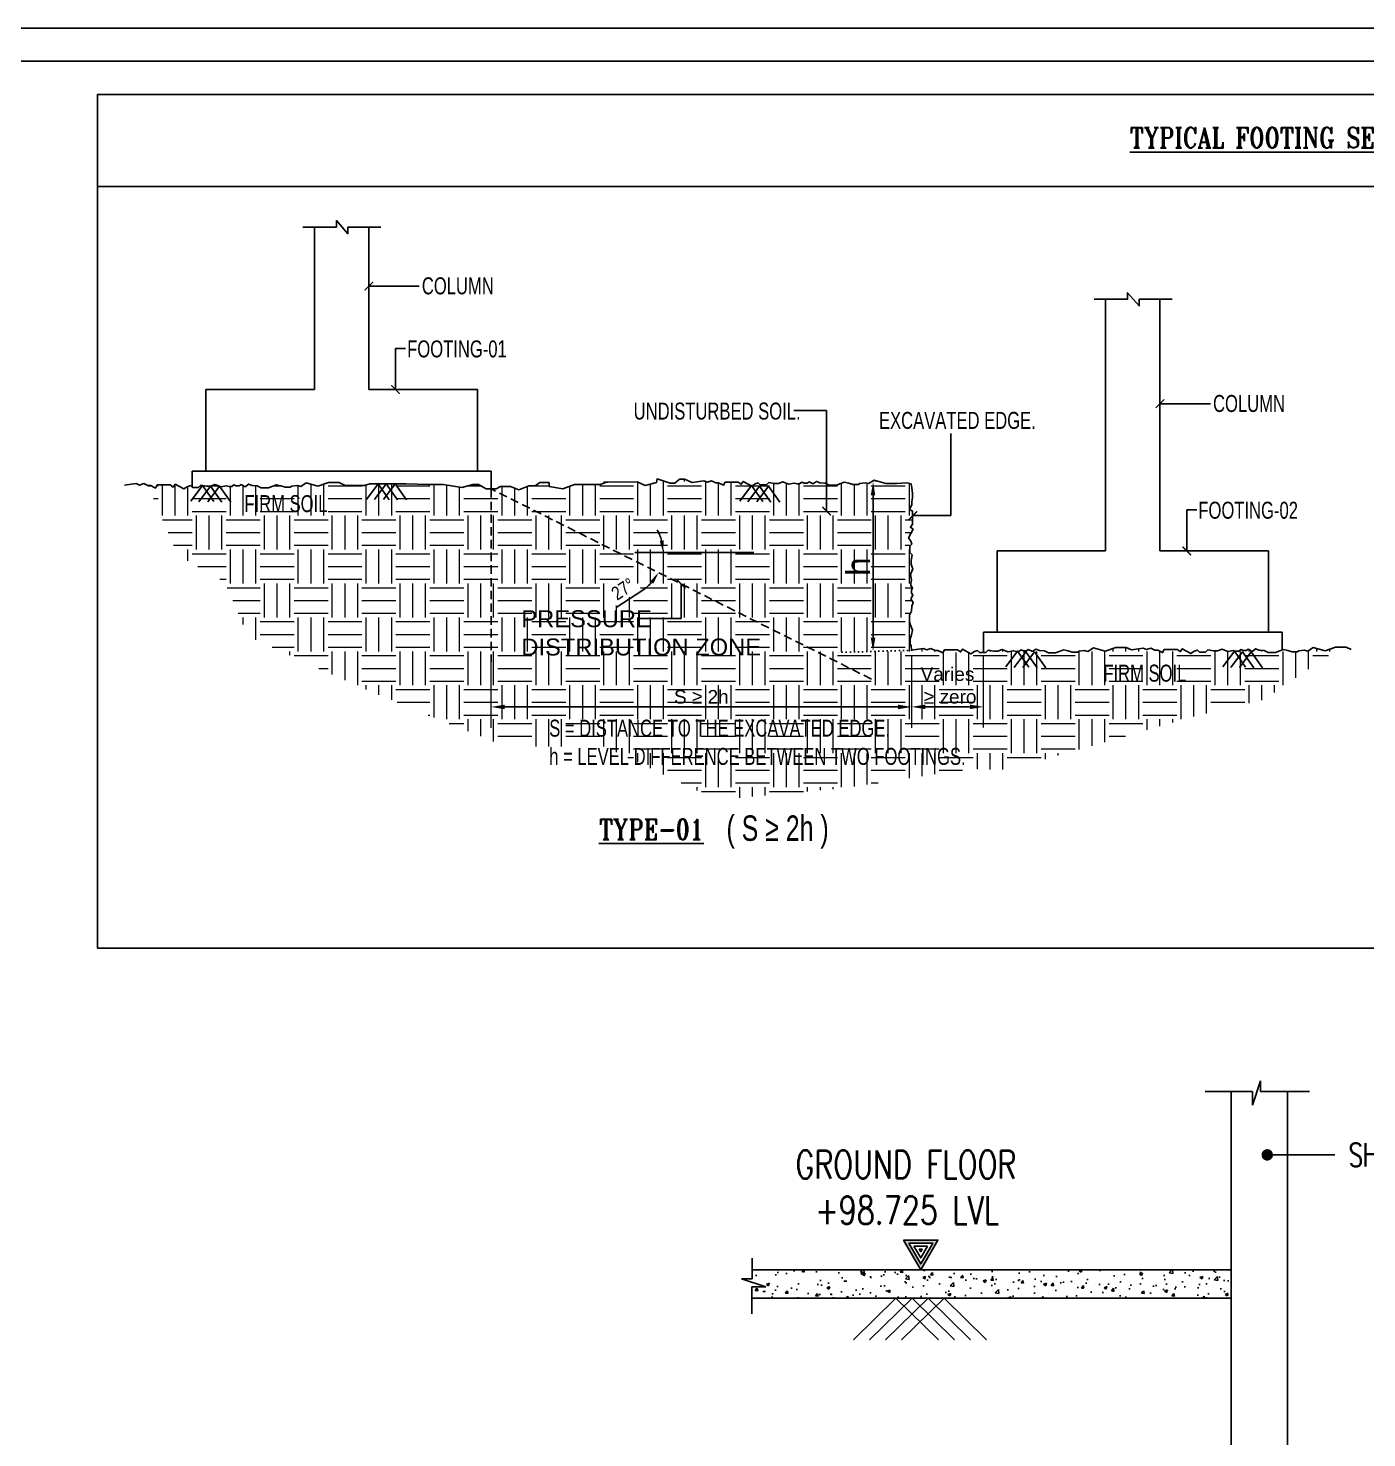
# Model space of a CAD drawing. Extents: x 473024 to 774629, y -1213442 to -1126596.
# Drawn here: x 563020 to 578138, y -1142895 to -1126969 of the extents above; entities that cross this region are included whole.
import ezdxf

# ---------------------------------------------------------------- set-up
doc = ezdxf.new("R2010")
doc.units = 0
doc.header["$LTSCALE"] = 100
doc.header["$MEASUREMENT"] = 0
doc.header["$PDMODE"] = 2
doc.header["$PDSIZE"] = -10
for name, pattern in [('( Hidden )', [0.375, 0.25, -0.125]), ('ACAD_ISO07W100', [3, 0, -3]), ('CONTINU', [0])]:
    doc.linetypes.add(name, pattern=pattern)
doc.layers.get('0').update_dxf_attribs({"linetype": 'CONTINUOUS'})
doc.layers.get('Defpoints').update_dxf_attribs({"linetype": 'CONTINUOUS'})
for name, color, linetype in [('AES-S-DIM 100', 9, 'CONTINUOUS'), ('AR', 1, 'CONTINUOUS'), ('col-hatch', 8, 'CONTINUOUS'), ('COLDIM', 4, 'CONTINUOUS'), ('COLNO', 6, 'CONTINUOUS'), ('column', 10, 'CONTINUOUS'), ('Concrete Line', 2, 'CONTINUOUS'), ('CW-DIM', 4, 'CONTINUOUS'), ('EARTH', 8, 'CONTINUOUS'), ('JW_  BEAM', 4, 'CONTINUOUS'), ('S-FOOTDIM', 9, 'CONTINUOUS'), ('SEC 2 - A - 0.30 THK', 2, 'CONTINUOUS'), ('secton', 8, 'CONTINUOUS'), ('SL', 3, 'CONTINUOUS'), ('TAB', 1, 'CONTINUOUS'), ('TEX', 4, 'CONTINUOUS'), ('text-50', 3, 'CONTINUOUS'), ('TITLE2', 7, 'CONTINUOUS'), ('TXT3', 7, 'CONTINUOUS')]:
    doc.layers.add(name, color=color, linetype=linetype)
doc.styles.add('Arial', font='arial.ttf')
doc.styles.add('GRID', font='romans.shx')
doc.styles.add('JW1', font='arial.ttf', dxfattribs={"width": 0.8, "height": 200})
doc.styles.add('ROMANS', font='romans.shx', dxfattribs={"width": 0.8})
doc.styles.add('ROMANT', font='ROMANT.SHX', dxfattribs={"width": 0.8})
doc.styles.add('TXT-300', font='romans.shx', dxfattribs={"width": 0.75, "height": 300})
doc.dimstyles.new('100-2.5', dxfattribs={"dimscale": 100, "dimtxt": 2.5, "dimasz": 1.25, "dimexe": 1.25, "dimexo": 1, "dimgap": 1, "dimtad": 1, "dimdec": 0, "dimzin": 0, "dimdsep": 46, "dimtxsty": 'GRID', "dimblk1": 'ARCHTICK', "dimblk2": 'ARCHTICK', "dimsah": 1, "dimcen": 0, "dimdle": 1.25, "dimclrd": 1, "dimclre": 1, "dimclrt": 3, "dimadec": 0, "dimazin": 0, "dimtfac": 1, "dimtdec": 0, "dimtix": 1, "dimtmove": 0, "dimatfit": 3, "dimldrblk": 'ARCHTICK', "dimfxl": 1, "dimtolj": 1, "dimtzin": 0, "dimarcsym": 0})
doc.dimstyles.new('DIM300', dxfattribs={"dimtxt": 10, "dimasz": 100, "dimexe": 150, "dimexo": 0, "dimgap": 100, "dimtad": 1, "dimdec": 0, "dimzin": 0, "dimdsep": 46, "dimtxsty": 'TXT-300', "dimsah": 1, "dimcen": 1, "dimclrd": 8, "dimclre": 8, "dimclrt": 2, "dimadec": 0, "dimazin": 0, "dimtfac": 1, "dimtdec": 0, "dimtmove": 2, "dimatfit": 3, "dimfxl": 1, "dimtolj": 1, "dimtzin": 0, "dimarcsym": 0})
doc.dimstyles.new('JW1', dxfattribs={"dimtxt": 0.2, "dimasz": 175, "dimexe": 50, "dimexo": 50, "dimgap": 75, "dimtad": 1, "dimdec": 0, "dimrnd": 5, "dimzin": 1, "dimdsep": 46, "dimtxsty": 'JW1', "dimcen": 0.09, "dimdle": 150, "dimclrd": 9, "dimclre": 9, "dimclrt": 7, "dimadec": 0, "dimazin": 0, "dimtfac": 1, "dimtdec": 0, "dimtofl": 0, "dimtmove": 0, "dimatfit": 3, "dimfxl": 1, "dimtolj": 1, "dimtzin": 0, "dimarcsym": 0})

# ---------------------------------------------------------------- blocks, each defined once
blk = doc.blocks.new('A$C19396C94')
at = {"layer": 'TAB', "color": 4}
for p, q in [((277.7, 273.6, 0), (0, 0, 0)), ((382.6, 273.6, 0), (104.9, 0, 0)), ((487.5, 273.6, 0), (209.8, 0, 0)), ((277.7, 273.6, 0), (555.4, 0, 0)), ((592.4, 273.6, 0), (314.7, 0, 0)), ((382.6, 273.6, 0), (660.3, 0, 0)), ((487.5, 273.6, 0), (765.2, 0, 0)), ((592.4, 273.6, 0), (870.1, 0, 0))]:
    blk.add_line(p, q, dxfattribs=at)
blk = doc.blocks.new('A$C43B3285B')
at = {"linetype": 'Continuous'}
h = blk.add_hatch(color=0, dxfattribs=at)
h.paths.add_polyline_path([(1193.4, 8411.2), (1278.8, 8263.2), (1364.3, 8411.2)], flags=16)
h.paths.add_polyline_path([(1156, 8432.8), (1278.8, 8220.1), (1401.6, 8432.8)])
at = {"layer": 'col-hatch'}
h = blk.add_hatch(dxfattribs=at)
h.set_pattern_fill('AR-CONC', color=8, scale=30, style=0)
h.set_pattern_definition([(50, (-183248.92, -54799.86), (215.17805, -18.82564), [22.5, -247.5]), (355, (-183248.92, -54799.86), (-41.6254, 225.65764), [18, -198]), (100.4514, (-183230.99, -54801.43), (173.55281, 206.83186), [19.12206, -210.34263]), (46.1842, (-183248.92, -54739.86), (320.1723, -49.6557), [33.75, -371.25]), (96.6356, (-183222.24, -54744), (280.3988, 292.23536), [28.6831, -315.5139]), (351.1842, (-183248.92, -54739.86), (280.3986, 292.2356), [27, -297]), (21, (-183218.92, -54754.86), (179.07212, -120.78567), [22.5, -247.5]), (326, (-183218.92, -54754.86), (72.9946, 217.54501), [18, -198]), (71.4514, (-183204, -54764.93), (252.06679, 96.75915), [19.12206, -210.34263]), (37.5, (-183248.92, -54799.86), (3.647957, 99.868156), [0, -195.6, 0, -201, 0, -198.75]), (7.5, (-183248.92, -54799.86), (78.92086, 118.323514), [0, -114.6, 0, -191.1, 0, -75.75]), (327.5, (-183315.82, -54799.86), (160.14673, -6.76646), [0, -75, 0, -234, 0, -310.5]), (317.5, (-183345.82, -54799.86), (174.95585, 30.03149), [0, -97.5, 0, -155.4, 0, -220.5])])
h.paths.add_polyline_path([(1077.8, 8107.6), (1077.8, 8220.1), (76.1, 8220.1), (76.1, 8157.7), (0, 8157.7), (174.4, 8099), (75.8, 8099), (75.8, 8020.1), (3493, 8020.1), (3493, 8220.1), (1077.8, 8220.1), (1077.8, 8107.6, -0.4142136), (1098.3, 8087.2, -1), (1057.4, 8087.2, -0.4142136)])
at = {"layer": 'column', "color": 8, "linetype": 'Continuous'}
for p, q in [((3702, 9569.3), (3643.3, 9394.8)), ((3702, 9493.1), (3702, 9569.3)), ((3643.3, 9493.4), (3307.4, 9493.4)), ((3643.3, 9394.8), (3643.3, 9493.4)), ((4050.6, 9493.1), (3702, 9493.1)), ((76.1, 8304.2), (76.1, 8157.7)), ((76.1, 8157.7), (0, 8157.7)), ((0, 8157.7), (174.4, 8099)), ((174.4, 8099), (75.8, 8099)), ((75.8, 8099), (75.8, 7906.7))]:
    blk.add_line(p, q, dxfattribs=at)
at = {"layer": 'column', "color": 2, "linetype": 'Continuous'}
blk.add_line((3493, 8020.1), (76.1, 8020.1), dxfattribs=at)
at = {"layer": 'secton', "color": 2, "linetype": 'Continuous'}
for p, q in [((3493, 9493.4), (3493, 2570.1)), ((3893, 9493.4), (3893, 2570.1)), ((3493, 8220.1), (75.8, 8220.1))]:
    blk.add_line(p, q, dxfattribs=at)
at = {"layer": 'SL', "color": 4, "const_width": 40.9, "elevation": 0}
blk.add_lwpolyline([(3749.6, 9061.4, -1), (3749.6, 9020.5, -1)], format="xyb", close=True, dxfattribs=at)
at = {"layer": 'TAB', "color": 4}
blk.add_line((3749.6, 9040.9), (4231, 9040.9), dxfattribs=at)
at = {"layer": 'TXT3', "color": 3, "elevation": 0}
for points in [[(1156, 8432.8), (1401.6, 8432.8), (1278.8, 8220.1)], [(1193.4, 8411.2), (1364.3, 8411.2), (1278.8, 8263.2)], [(1230.7, 8389.7), (1327, 8389.7), (1278.8, 8306.3)], [(1268, 8368.1), (1289.6, 8368.1), (1278.8, 8349.4)]]:
    blk.add_lwpolyline(points, close=True, dxfattribs=at)
at = {"layer": 'COLDIM', "color": 8, "xscale": 1.090631643310189, "yscale": 1.090631643310189, "zscale": 1.090631643310189, "rotation": 8.562147736273705e-07}
blk.add_blockref('A$C19396C94', (799.5, 7721.7, 0), dxfattribs=at)
at = {"color": 3, "style": 'ROMANS', "width": 0.7}
blk.add_text('SHEAR WALL', height=166.67, dxfattribs=at).set_placement((4331.1, 8957.8))
at = {"layer": 'COLNO', "color": 6, "style": 'ROMANS', "width": 0.75}
for s, p in [('GROUND FLOOR', (385.3, 8872.6)), ('+98.725 LVL', (527, 8546.9))]:
    blk.add_text(s, height=200, dxfattribs=at).set_placement(p)
blk = doc.blocks.new('_ArchTick')
at = {"color": 0, "linetype": 'ByBlock', "const_width": 0.15}
blk.add_lwpolyline([(-0.5, -0.5), (0.5, 0.5)], dxfattribs=at)
blk = doc.blocks.new('*D39')
at = {"layer": 'CW-DIM', "color": 9, "linetype": 'Continuous', "lineweight": -2, "transparency": 16777216}
blk.add_line((11423, 18425), (11423, 16328), dxfattribs=at)
at = {"layer": 'CW-DIM', "color": 9, "transparency": 16777216}
for points in [[(11456, 18425), (11389, 18425), (11423, 18625)], [(11389, 16328), (11456, 16328), (11423, 16128)]]:
    blk.add_solid(points, dxfattribs=at)
at = {"layer": 'Defpoints', "color": 0, "transparency": 16777216}
for p in [(11525, 18625), (11423, 16128), (11435, 16128)]:
    blk.add_point(p, dxfattribs=at)
at = {"layer": 'CW-DIM', "color": 3, "transparency": 16777216, "insert": (11203, 17376), "char_height": 350, "attachment_point": 5, "rotation": 90, "style": 'Arial'}
blk.add_mtext('\\A1;h', dxfattribs=at)
blk = doc.blocks.new('*D40')
at = {"layer": 'CW-DIM', "color": 9, "linetype": 'Continuous', "lineweight": -2, "transparency": 16777216}
blk.add_line((5997, 15309), (11791, 15309), dxfattribs=at)
at = {"layer": 'CW-DIM', "color": 9, "transparency": 16777216}
for points in [[(5997, 15342), (5997, 15276), (5797, 15309)], [(11791, 15276), (11791, 15342), (11991, 15309)]]:
    blk.add_solid(points, dxfattribs=at)
at = {"layer": 'Defpoints', "color": 0, "transparency": 16777216}
for p in [(5797, 18520), (11991, 16144), (11991, 15309)]:
    blk.add_point(p, dxfattribs=at)
at = {"layer": 'CW-DIM', "color": 3, "transparency": 16777216, "insert": (8894, 15457), "char_height": 200, "attachment_point": 5, "style": 'Arial'}
blk.add_mtext('\\A1;S ≥ 2h ', dxfattribs=at)
blk = doc.blocks.new('*D41')
at = {"layer": 'CW-DIM', "color": 9, "linetype": 'Continuous', "lineweight": -2, "transparency": 16777216}
blk.add_line((12191, 15310), (12848, 15310), dxfattribs=at)
at = {"layer": 'CW-DIM', "color": 9, "transparency": 16777216}
for points in [[(12191, 15344), (12191, 15277), (11991, 15310)], [(12848, 15277), (12848, 15344), (13048, 15310)]]:
    blk.add_solid(points, dxfattribs=at)
at = {"layer": 'Defpoints', "color": 0, "transparency": 16777216}
for p in [(11991, 16144), (13048, 16112), (13048, 15310)]:
    blk.add_point(p, dxfattribs=at)
at = {"layer": 'CW-DIM', "color": 3, "transparency": 16777216, "insert": (12519, 15624), "char_height": 200, "attachment_point": 5, "style": 'Arial'}
blk.add_mtext('\\A1;Varies\\P ≥ zero', dxfattribs=at)
blk = doc.blocks.new('*D48')
at = {"layer": 'Defpoints', "color": 0, "transparency": 16777216}
for p in [(5797, 18520), (7667, 17585), (8325, 17483), (9667, 17585), (11398, 15720)]:
    blk.add_point(p, dxfattribs=at)
at = {"layer": 'JW_  BEAM', "color": 9, "lineweight": -2, "transparency": 16777216}
blk.add_line((8032, 17028), (7641, 16773), dxfattribs=at)
for start, end in [(15.1142, 30.2284), (303.205, 318.3192)]:
    blk.add_arc((7667, 17585), 665, start, end, dxfattribs=at)
at = {"layer": 'JW_  BEAM', "color": 9, "transparency": 16777216}
for points in [[(8281, 17755), (8339, 17762), (8333, 17585)], [(8189, 17126), (8140, 17159), (8263, 17287)]]:
    blk.add_solid(points, dxfattribs=at)
at = {"layer": 'JW_  BEAM', "color": 7, "transparency": 16777216, "insert": (7741, 17047), "char_height": 200, "attachment_point": 5, "rotation": 33.205, "style": 'JW1', "bg_fill": 3, "box_fill_scale": 1.25, "bg_fill_color": 257, "bg_fill_transparency": 0}
blk.add_mtext('\\A1;27%%d', dxfattribs=at)
blk = doc.blocks.new('A$C41507DF9')
at = {"layer": 'AES-S-DIM 100', "linetype": 'ByBlock', "lineweight": 0}
h = blk.add_hatch(dxfattribs=at)
h.set_pattern_fill('EARTH', color=9, scale=2000)
h.paths.add_polyline_path([(13431.4, 14385.1), (16147, 15167.4), (17174.5, 15413.9), (18310, 16189.2), (18231.6, 16189.2), (18077.8, 16136), (17903.2, 16183.3), (17822.6, 16132.9), (17771.8, 16143.3), (17692, 16134), (17668.9, 16121.3), (17592.6, 16121.3), (17530.2, 16141), (17463.2, 16153.7), (17413.5, 16136.3), (17347.6, 16109.8), (17242.4, 16109.8), (17182, 16138.7), (17110.3, 16146.8), (17054.8, 16166.4), (17013.2, 16132.9), (16995.9, 16132.9), (16945, 16159.5), (16917.3, 16141), (16872.2, 16141), (16839.9, 16153.7), (16807.5, 16130.6), (16770.5, 16130.6), (16726.6, 16141), (16644.7, 16125.5), (16561.9, 16158), (16496.9, 16134.3), (16437.9, 16134.3), (16352.2, 16149.1), (16319.7, 16116.6), (16228.1, 16116.6), (16198.1, 16144.6), (16151.3, 16128.4), (16101, 16096), (15976.7, 16165.1), (15947.4, 16123.3), (15903.2, 16154.3), (15709.6, 16154.3), (15684.9, 16108.6), (15614.1, 16146.9), (15572.8, 16146.9), (15510.8, 16173.5), (15448.8, 16152.8), (15398.7, 16176.4), (15226.7, 16148.7), (15152.2, 16184.4), (14995.4, 16184.4), (14841.6, 16131.2), (14667, 16178.5), (14586.4, 16128.1), (14535.6, 16138.5), (14455.8, 16129.3), (14432.7, 16116.6), (14356.4, 16116.6), (14294, 16136.2), (14227, 16148.9), (14177.3, 16131.6), (14111.4, 16105), (14006.2, 16105), (13945.8, 16133.9), (13874.2, 16142), (13818.7, 16161.7), (13777.1, 16128.2), (13759.7, 16128.2), (13708.9, 16154.7), (13681.1, 16136.3), (13636, 16136.3), (13603.7, 16149), (13571.3, 16125.9), (13534.3, 16125.9), (13490.4, 16136.3), (13408.5, 16120.8), (13325.8, 16153.2), (13260.8, 16129.6), (13201.7, 16129.6), (13116, 16144.4), (13083.5, 16111.9), (12896.8, 16111.9), (12864.9, 16091.2), (12827.7, 16111.9), (12453, 16111.9), (12448.7, 16103.9), (12377.9, 16142.2), (12336.6, 16142.2), (12274.6, 16168.7), (12212.7, 16148.1), (12162.5, 16171.7), (11990.6, 16144), (11982.8, 16211.2), (11970.1, 16234.3), (11970.1, 16310.6), (11989.7, 16373), (12002.4, 16440), (11985.1, 16489.7), (11958.5, 16555.6), (11958.5, 16660.8), (11987.4, 16721.2), (11995.5, 16792.8), (12015.1, 16848.3), (11981.6, 16889.9), (11981.6, 16907.3), (12008.2, 16958.1), (11989.7, 16985.9), (11989.7, 17030.9), (12002.4, 17063.3), (11979.3, 17095.7), (11979.3, 17132.7), (11989.7, 17176.6), (11974.2, 17258.5), (12006.7, 17341.2), (11983.1, 17406.2), (11983.1, 17465.3), (11997.9, 17551), (11965.4, 17583.5), (11965.4, 17675.1), (11993.4, 17705), (11977.2, 17751.9), (11944.7, 17802.1), (12013.8, 17926.5), (11972.1, 17955.7), (12003, 18000), (12003, 18193.6), (11957.3, 18218.3), (11995.7, 18289.1), (11995.7, 18330.4), (12003.1, 18392.4), (12001.6, 18454.3), (11992.2, 18534.3), (11983.6, 18593.8), (11922.9, 18607.9), (11766.1, 18602.3), (11612.3, 18601.3), (11437.8, 18648.6), (11357.2, 18598.2), (11306.3, 18608.6), (11226.5, 18599.4), (11203.4, 18586.7), (11127.1, 18586.7), (11064.7, 18606.3), (10997.7, 18619), (10948, 18601.7), (10882.1, 18575.1), (10776.9, 18575.1), (10716.5, 18604), (10644.9, 18612.1), (10589.4, 18631.8), (10547.8, 18598.3), (10530.4, 18598.3), (10479.6, 18624.8), (10451.8, 18606.4), (10406.8, 18606.4), (10374.4, 18619.1), (10342, 18596), (10305.1, 18596), (10261.1, 18606.4), (10179.2, 18590.9), (10096.5, 18623.3), (10031.5, 18599.7), (9972.4, 18599.7), (9886.7, 18614.5), (9854.2, 18582), (9762.6, 18582), (9732.7, 18610), (9685.8, 18593.8), (9635.6, 18561.3), (9511.2, 18630.5), (9482, 18588.7), (9437.7, 18619.7), (9244.2, 18619.7), (9219.4, 18573.9), (9148.6, 18612.3), (9107.3, 18612.3), (9045.3, 18638.8), (8983.4, 18618.2), (8933.2, 18641.8), (8761.3, 18614.1), (8647.6, 18665.6), (8571.8, 18662.2), (8505.5, 18604.5), (8434.4, 18604.5), (8242.5, 18667.4), (8235.5, 18615.4), (8065, 18571.8), (7951.3, 18624.4), (7524.5, 18620.9), (7491.9, 18620.9), (7411.3, 18586.5), (7027.7, 18586.5), (6855.8, 18520.2), (6652.1, 18558.1), (6652.1, 18614.9), (6514.8, 18614.9), (6448.5, 18567.5), (6353.7, 18567.5), (6206.9, 18506), (6083.7, 18558.1), (5936.9, 18558.1), (5870.6, 18520.2), (5723.8, 18520.2), (5614.8, 18586.5), (5529.6, 18586.5), (5368.5, 18539.1), (5094.8, 18587.2), (4882.7, 18587.2), (4542, 18594.8), (4011.9, 18594.8), (3928.6, 18572.1), (3648.4, 18572.1), (3559.9, 18614.5), (3403.1, 18614.5), (3249.3, 18561.3), (3074.8, 18608.6), (2994.2, 18558.2), (2943.3, 18568.6), (2863.5, 18559.3), (2840.4, 18546.6), (2764.1, 18546.6), (2701.7, 18566.3), (2634.7, 18579), (2585, 18561.7), (2519.1, 18535.1), (2413.9, 18535.1), (2353.5, 18564), (2281.9, 18572.1), (2226.4, 18591.7), (2184.8, 18558.2), (2167.4, 18558.2), (2116.6, 18584.8), (2088.8, 18566.3), (2043.8, 18566.3), (2011.4, 18579), (1979, 18555.9), (1942.1, 18555.9), (1898.1, 18566.3), (1816.2, 18550.8), (1733.5, 18583.3), (1668.5, 18559.7), (1609.4, 18559.7), (1523.7, 18574.4), (1491.2, 18541.9), (1399.6, 18541.9), (1369.7, 18569.9), (1322.8, 18553.8), (1272.6, 18521.3), (1148.2, 18590.4), (1119, 18548.6), (1074.7, 18579.6), (881.2, 18579.6), (856.4, 18533.9), (785.6, 18572.2), (744.3, 18572.2), (1178.6, 17554.1), (1875.5, 17147.8), (2223.9, 16349.8), (3820.9, 15624.2), (4837.1, 15204), (6027.6, 14724.6), (7479.4, 14724.6), (9119.9, 13941), (10968.9, 14110.5), (12840.5, 14393.1)])
at = {"layer": 'AES-S-DIM 100', "linetype": '( Hidden )', "ltscale": 5}
for p, q in [((11398, 15719.6), (5797.2, 18520.2)), ((5797.5, 18520.2), (5797.5, 15975.4))]:
    blk.add_line(p, q, dxfattribs=at)
at = {"layer": 'AES-S-DIM 100', "color": 4, "linetype": 'ACAD_ISO07W100', "ltscale": 0.2}
blk.add_line((11990.6, 16144), (10899.8, 16111.9), dxfattribs=at)
at = {"layer": 'AES-S-DIM 100', "color": 2, "linetype": 'ByBlock'}
for points in [[(398.3, 18574), (570.2, 18601.7), (620.4, 18578.1), (682.3, 18598.8), (744.3, 18572.2), (785.6, 18572.2), (856.4, 18533.9), (881.2, 18579.6), (971.5, 18579.6), (1074.7, 18579.6), (1119, 18548.6), (1148.2, 18590.4), (1272.6, 18521.3), (1322.8, 18553.8), (1369.7, 18569.9), (1399.6, 18541.9), (1491.2, 18541.9), (1523.7, 18574.4), (1609.4, 18559.7), (1668.5, 18559.7), (1733.5, 18583.3), (1816.2, 18550.8), (1898.1, 18566.3), (1942.1, 18555.9), (1979, 18555.9), (2011.4, 18579), (2043.8, 18566.3), (2088.8, 18566.3), (2116.6, 18584.8), (2167.4, 18558.2), (2184.8, 18558.2), (2226.4, 18591.7), (2281.9, 18572.1), (2353.5, 18564), (2413.9, 18535.1), (2519.1, 18535.1), (2585, 18561.7), (2634.7, 18579), (2701.7, 18566.3), (2764.1, 18546.6), (2840.4, 18546.6), (2863.5, 18559.3), (2943.3, 18568.6), (2994.2, 18558.2), (3074.8, 18608.6), (3249.3, 18561.3), (3403.1, 18614.5), (3559.9, 18614.5), (3648.4, 18572.1), (3928.6, 18572.1), (4011.9, 18594.8), (4254.2, 18594.8), (4542, 18594.8), (4882.7, 18587.2), (5094.8, 18587.2), (5368.5, 18539.1), (5529.6, 18586.5), (5614.8, 18586.5), (5723.8, 18520.2), (5870.6, 18520.2), (5936.9, 18558.1), (6036.4, 18558.1), (6083.7, 18558.1), (6206.9, 18506), (6353.7, 18567.5), (6448.5, 18567.5), (6514.8, 18614.9), (6652.1, 18614.9), (6652.1, 18558.1), (6855.8, 18520.2), (7027.7, 18586.5), (7127.1, 18586.5), (7179.3, 18586.5), (7316.6, 18586.5), (7411.3, 18586.5), (7491.9, 18620.9), (7463, 18620.9), (7524.5, 18620.9), (7951.3, 18624.4), (8065, 18571.8), (8065, 18571.8), (8235.5, 18615.4), (8242.5, 18667.4), (8434.4, 18604.5), (8505.5, 18604.5), (8571.8, 18662.2), (8647.6, 18665.6), (8761.3, 18614.1)], [(8761.3, 18614.1), (8933.2, 18641.8), (8983.4, 18618.2), (9045.3, 18638.8), (9107.3, 18612.3), (9148.6, 18612.3), (9219.4, 18573.9), (9244.2, 18619.7), (9334.5, 18619.7), (9437.7, 18619.7), (9482, 18588.7), (9511.2, 18630.5), (9635.6, 18561.3), (9685.8, 18593.8), (9732.7, 18610), (9762.6, 18582), (9854.2, 18582), (9886.7, 18614.5), (9972.4, 18599.7), (10031.5, 18599.7), (10096.5, 18623.3), (10179.2, 18590.9), (10261.1, 18606.4), (10305.1, 18596), (10342, 18596), (10374.4, 18619.1), (10406.8, 18606.4), (10451.8, 18606.4), (10479.6, 18624.8), (10530.4, 18598.3), (10547.8, 18598.3), (10589.4, 18631.8), (10644.9, 18612.1), (10716.5, 18604), (10776.9, 18575.1), (10882.1, 18575.1), (10948, 18601.7), (10997.7, 18619), (11064.7, 18606.3), (11127.1, 18586.7), (11203.4, 18586.7), (11226.5, 18599.4), (11306.3, 18608.6), (11357.2, 18598.2), (11437.8, 18648.6), (11612.3, 18601.3), (11766.1, 18602.3), (11922.9, 18607.9), (11983.6, 18593.8)], [(11983.6, 18593.8), (11992.2, 18534.3), (12001.6, 18454.3), (12003.1, 18392.4), (11995.7, 18330.4), (11995.7, 18289.1), (11957.3, 18218.3), (12003, 18193.6), (12003, 18103.2), (12003, 18000), (11972.1, 17955.7), (12013.8, 17926.5), (11944.7, 17802.1), (11977.2, 17751.9), (11993.4, 17705), (11965.4, 17675.1), (11965.4, 17583.5), (11997.9, 17551), (11983.1, 17465.3), (11983.1, 17406.2), (12006.7, 17341.2), (11974.2, 17258.5), (11989.7, 17176.6), (11979.3, 17132.7), (11979.3, 17095.7), (12002.4, 17063.3), (11989.7, 17030.9), (11989.7, 16985.9), (12008.2, 16958.1), (11981.6, 16907.3), (11981.6, 16889.9), (12015.1, 16848.3), (11995.5, 16792.8), (11987.4, 16721.2), (11958.5, 16660.8), (11958.5, 16555.6), (11985.1, 16489.7), (12002.4, 16440), (11989.7, 16373), (11970.1, 16310.6), (11970.1, 16234.3), (11982.8, 16211.2), (11990.6, 16144)], [(11990.6, 16144), (12162.5, 16171.7), (12212.7, 16148.1), (12274.6, 16168.7), (12336.6, 16142.2), (12377.9, 16142.2), (12448.7, 16103.9), (12473.4, 16149.6), (12563.8, 16149.6), (12667, 16149.6), (12711.3, 16118.6), (12740.5, 16160.4), (12864.9, 16091.2), (12915.1, 16123.7), (12961.9, 16139.9), (12991.9, 16111.9), (13083.5, 16111.9), (13116, 16144.4), (13201.7, 16129.6), (13260.8, 16129.6), (13325.8, 16153.2), (13408.5, 16120.8), (13490.4, 16136.3), (13534.3, 16125.9), (13571.3, 16125.9), (13603.7, 16149), (13636, 16136.3), (13681.1, 16136.3), (13708.9, 16154.7), (13759.7, 16128.2), (13777.1, 16128.2), (13818.7, 16161.7), (13874.2, 16142), (13945.8, 16133.9), (14006.2, 16105), (14111.4, 16105), (14177.3, 16131.6), (14227, 16148.9), (14294, 16136.2), (14356.4, 16116.6), (14432.7, 16116.6), (14455.8, 16129.3), (14535.6, 16138.5), (14586.4, 16128.1), (14667, 16178.5), (14841.6, 16131.2), (14995.4, 16184.4), (15152.2, 16184.4), (15226.7, 16148.7)], [(15226.7, 16148.7), (15398.7, 16176.4), (15448.8, 16152.8), (15510.8, 16173.5), (15572.8, 16146.9), (15614.1, 16146.9), (15684.9, 16108.6), (15709.6, 16154.3), (15799.9, 16154.3), (15903.2, 16154.3), (15947.4, 16123.3), (15976.7, 16165.1), (16101, 16096), (16151.3, 16128.4), (16198.1, 16144.6), (16228.1, 16116.6), (16319.7, 16116.6), (16352.2, 16149.1), (16437.9, 16134.3), (16496.9, 16134.3), (16561.9, 16158), (16644.7, 16125.5), (16726.6, 16141), (16770.5, 16130.6), (16807.5, 16130.6), (16839.9, 16153.7), (16872.2, 16141), (16917.3, 16141), (16945, 16159.5), (16995.9, 16132.9), (17013.2, 16132.9), (17054.8, 16166.4), (17110.3, 16146.8), (17182, 16138.7), (17242.4, 16109.8), (17347.6, 16109.8), (17413.5, 16136.3), (17463.2, 16153.7), (17530.2, 16141), (17592.6, 16121.3), (17668.9, 16121.3), (17692, 16134), (17771.8, 16143.3), (17822.6, 16132.9), (17903.2, 16183.3), (18077.8, 16136), (18231.6, 16189.2), (18388.4, 16189.2), (18462.9, 16153.4)]]:
    blk.add_lwpolyline(points, dxfattribs=at)
at = {"layer": 'AES-S-DIM 100', "color": 6, "linetype": 'ByBlock', "const_width": 20}
for points in [[(5794.9, 16052.9), (5794.9, 15000.4)], [(11990.6, 16052.9), (11990.6, 15000.4)], [(13047.9, 16054.2), (13047.9, 15001.7)]]:
    blk.add_lwpolyline(points, dxfattribs=at)
at = {"layer": 'Concrete Line', "color": 4}
for points in [[(4175.4, 22378.4), (3689.4, 22378.4), (3689.4, 22278.8), (3520.7, 22474.3), (3520.7, 22378.4), (3026.1, 22378.4)], [(15825.8, 21315.6), (15339.9, 21315.6), (15339.9, 21216), (15171.1, 21411.4), (15171.1, 21315.6), (14676.5, 21315.6)]]:
    blk.add_lwpolyline(points, dxfattribs=at)
at = {"layer": 'EARTH', "color": 7, "ltscale": 100}
for points in [[(1377.5, 18339.5), (1549.1, 18570.1), (1715.4, 18335.8)], [(1496.8, 18329.1), (1668.5, 18559.7), (1834.8, 18325.4)], [(1626.8, 18329.1), (1798.4, 18559.7), (1964.7, 18325.4)], [(3961.4, 18364.3), (4133, 18594.8), (4299.3, 18360.5)], [(4082.6, 18364.3), (4254.2, 18594.8), (4420.5, 18360.5)], [(4212.5, 18364.3), (4384.1, 18594.8), (4550.4, 18360.5)], [(9461.7, 18341.2), (9633.3, 18571.7), (9799.6, 18337.4)], [(9581, 18330.8), (9752.7, 18561.3), (9919, 18327)], [(9711, 18330.8), (9882.6, 18561.3), (10048.9, 18327)], [(13379.8, 15900.2), (13551.5, 16130.7), (13717.8, 15896.4)], [(13499.2, 15889.8), (13670.8, 16120.3), (13837.1, 15886)], [(13629.1, 15889.8), (13800.8, 16120.3), (13967.1, 15886)], [(16571.3, 15900.2), (16742.9, 16130.7), (16909.2, 15896.4)], [(16690.6, 15889.8), (16862.3, 16120.3), (17028.6, 15886)], [(16820.6, 15889.8), (16992.2, 16120.3), (17158.5, 15886)]]:
    blk.add_lwpolyline(points, dxfattribs=at)
at = {"layer": 'JW_  BEAM'}
for p, q in [((0, 22974.2), (52058.6, 22974.2)), ((7914.7, 17585), (9667.5, 17585))]:
    blk.add_line(p, q, dxfattribs=at)
blk.add_lwpolyline([(0, 11757.3), (52058.6, 11757.3), (52058.6, 24330.2), (0, 24330.2)], close=True, dxfattribs=at)
at = {"layer": 'SEC 2 - A - 0.30 THK', "color": 4, "linetype": 'ByBlock'}
for p, q in [((3197.5, 19984.4), (3197.5, 22378.4)), ((3997.5, 19984.4), (3997.5, 22378.4)), ((14847.9, 17608.2), (14847.9, 21315.6)), ((15647.9, 17608.2), (15647.9, 21315.6)), ((1597.5, 19984.4), (1597.5, 18784.4)), ((5597.5, 19984.4), (3997.5, 19984.4)), ((5597.5, 18784.4), (5597.5, 19984.4)), ((1397.5, 18784.4), (1397.5, 18544)), ((1397.5, 18784.4), (5797.5, 18784.4)), ((5797.5, 18520.2), (5797.5, 18784.4)), ((13247.9, 17608.2), (13247.9, 16408.2)), ((17247.9, 17608.2), (15647.9, 17608.2)), ((17247.9, 16408.2), (17247.9, 17608.2)), ((13047.9, 16408.2), (13047.9, 16111.9)), ((13047.9, 16408.2), (17447.9, 16408.2)), ((17447.9, 16144), (17447.9, 16408.2))]:
    blk.add_line(p, q, dxfattribs=at)
for points in [[(3197.5, 19984.4), (1597.5, 19984.4)], [(14847.9, 17608.2), (13247.9, 17608.2)]]:
    blk.add_lwpolyline(points, dxfattribs=at)
at = {"layer": 'TEX', "color": 3, "linetype": 'CONTINU', "style": 'Arial', "width": 0.7}
for s, p in [('COLUMN', (4778.7, 21387)), ('FOOTING-01', (4562.4, 20458)), ('UNDISTURBED SOIL.', (7897.4, 19542.3)), ('COLUMN', (16429.1, 19654.3)), ('EXCAVATED EDGE.', (11510, 19405.2)), ('FIRM SOIL', (2165.6, 18178.8)), ('FOOTING-02', (16212.8, 18081.8)), ('FIRM SOIL', (14814.2, 15681.8)), ('S = DISTANCE TO THE EXCAVATED EDGE. ', (6653.9, 14871.6)), ('h = LEVEL DIFFERENCE BETWEEN TWO FOOTINGS.', (6653.9, 14455.4))]:
    blk.add_text(s, height=250, dxfattribs=at).set_placement(p)
at = {"layer": 'TEX', "color": 6, "linetype": 'CONTINU', "style": 'Arial', "width": 0.7}
blk.add_text('( S ≥ 2h )', height=375, dxfattribs=at).set_placement((9264.4, 13336.3))
at = {"layer": 'TEX', "color": 3, "linetype": 'ByBlock', "insert": (6243.4, 16733.8), "char_height": 250, "width": 3884.857, "attachment_point": 1, "style": 'Arial'}
blk.add_mtext('PRESSURE DISTRIBUTION ZONE', dxfattribs=at)
at = {"layer": 'text-50', "color": 6, "linetype": 'Continuous', "ltscale": 5, "style": 'ROMANT', "width": 0.8}
for s, p in [('%%UTYPICAL FOOTING SECTIONS FOR FOOTING IN LEVEL DIFFERENCE', (15202.2, 23543.4, 17338915.2)), ('%%UTYPE-01', (7386.6, 13356.9, 17338915.2))]:
    blk.add_text(s, height=300, dxfattribs=at).set_placement(p)
at = {"layer": 'CW-DIM', "color": 4, "linetype": 'Continuous'}
dim = blk.add_linear_dim(base=(11990.6, 15308.9), p1=(5797.5, 18520.2), p2=(11990.6, 16144), text='S ≥ 2h ', dimstyle='DIM300', override={"dimtxt": 200, "dimasz": 200, "dimexe": 10, "dimexo": 80, "dimgap": 45, "dimtxsty": 'Arial', "dimse1": 1, "dimse2": 1, "dimclrd": 9, "dimclre": 9, "dimclrt": 3, "dimtmove": 0}, dxfattribs=at)
dim.commit()
dim.dimension.update_dxf_attribs({"geometry": '*D40', "text_midpoint": (8894, 15457.3)})
dim = blk.add_linear_dim(base=(11422.6, 16127.6), p1=(11525, 18625), p2=(11435, 16127.6), angle=90, text='h', dimstyle='DIM300', override={"dimtxt": 350, "dimasz": 200, "dimexe": 10, "dimexo": 80, "dimgap": 45, "dimtxsty": 'Arial', "dimse1": 1, "dimse2": 1, "dimclrd": 9, "dimclre": 9, "dimclrt": 3, "dimtmove": 0}, dxfattribs=at)
dim.commit()
dim.dimension.update_dxf_attribs({"geometry": '*D39', "text_midpoint": (11202.6, 17376.3)})
dim = blk.add_linear_dim(base=(13047.9, 15310.2), p1=(11990.6, 16144), p2=(13047.9, 16111.9), text='Varies\\P ≥ zero', dimstyle='DIM300', override={"dimtxt": 200, "dimasz": 200, "dimexe": 10, "dimexo": 80, "dimgap": 45, "dimtxsty": 'Arial', "dimse1": 1, "dimse2": 1, "dimclrd": 9, "dimclre": 9, "dimclrt": 3, "dimtmove": 0}, dxfattribs=at)
dim.commit()
dim.dimension.update_dxf_attribs({"geometry": '*D41', "text_midpoint": (12519.2, 15310.2), "dimtype": 128})
at = {"layer": 'AR', "color": 9, "lineweight": -3}
for points, override in [([(3997.7, 21508.4), (4740.8, 21508.4)], {"dimasz": 1.25, "dimtad": 0, "dimclrd": 9, "dimfxl": 0, "dimfxlon": 1, "dimarcsym": 1}), ([(4391.6, 19984.4), (4391.6, 20590.6), (4537.9, 20590.6)], {"dimtad": 0, "dimclrd": 9, "dimfxl": 0, "dimfxlon": 1, "dimarcsym": 1}), ([(15648.1, 19775.7), (16391.3, 19775.7)], {"dimasz": 1.25, "dimtad": 0, "dimclrd": 9, "dimfxl": 0, "dimfxlon": 1, "dimarcsym": 1}), ([(10738.1, 18195.3), (10738.1, 19674.9), (10256.1, 19674.9)], {"dimtad": 0, "dimclrd": 9, "dimfxl": 0, "dimfxlon": 1, "dimarcsym": 1}), ([(12009.4, 18127.5), (12566.5, 18127.5), (12566.5, 19338.3)], {"dimtad": 0, "dimclrd": 9, "dimfxl": 0, "dimfxlon": 1, "dimarcsym": 1}), ([(16042, 17608.2), (16042, 18214.4), (16188.3, 18214.4)], {"dimtad": 0, "dimclrd": 9, "dimfxl": 0, "dimfxlon": 1, "dimarcsym": 1}), ([(8597.6, 17119.9), (8597.6, 16609.7), (8134.7, 16609.7)], {"dimtad": 0, "dimclrd": 9, "dimfxl": 0, "dimfxlon": 1, "dimarcsym": 1})]:
    blk.add_leader(points, dimstyle='100-2.5', override=override, dxfattribs=at)
at = {"layer": 'JW_  BEAM'}
dim = blk.add_angular_dim_2l(base=(8324.9, 17482.5), line1=((7667.5, 17585), (9667.5, 17585)), line2=((11398, 15719.6), (5797.2, 18520.2)), dimstyle='JW1', override={"dimfxl": 0.18, "dimfxlon": 1, "dimtfill": 1, "dimarcsym": 1}, dxfattribs=at)
dim.commit()
dim.dimension.update_dxf_attribs({"geometry": '*D48', "text_midpoint": (7740.6, 17047.3)})

msp = doc.modelspace()

# ---------------------------------------------------------------- linework, layer by layer
at = {"layer": 'TITLE2', "color": 4, "elevation": 0}
msp.add_lwpolyline([(604473.6, -1213069.4), (604473.6, -1126969.1), (473397.1, -1126969.1), (473397.1, -1213069.4)], close=True, dxfattribs=at)
at = {"layer": 'TITLE2', "color": 12, "elevation": 0}
msp.add_lwpolyline([(604100.7, -1212696.5), (604100.7, -1127341.9), (473769.9, -1127341.9), (473769.9, -1212696.5)], close=True, dxfattribs=at)

# ---------------------------------------------------------------- block references
at = {"layer": 'S-FOOTDIM', "xscale": 1.584000000002561, "yscale": 1.584000000002561, "zscale": 1.584000000002561}
msp.add_blockref('A$C43B3285B', (571074.2, -1154019), dxfattribs=at)

# ---------------------------------------------------------------- next in the draw order: block references
at = {"layer": 'S-FOOTDIM', "xscale": 0.7669678641594746, "yscale": 0.7669678641594746, "zscale": 0.7669678641594746}
msp.add_blockref('A$C41507DF9', (563800.6, -1146379, 0), dxfattribs=at)

doc.saveas('drawing.dxf')
